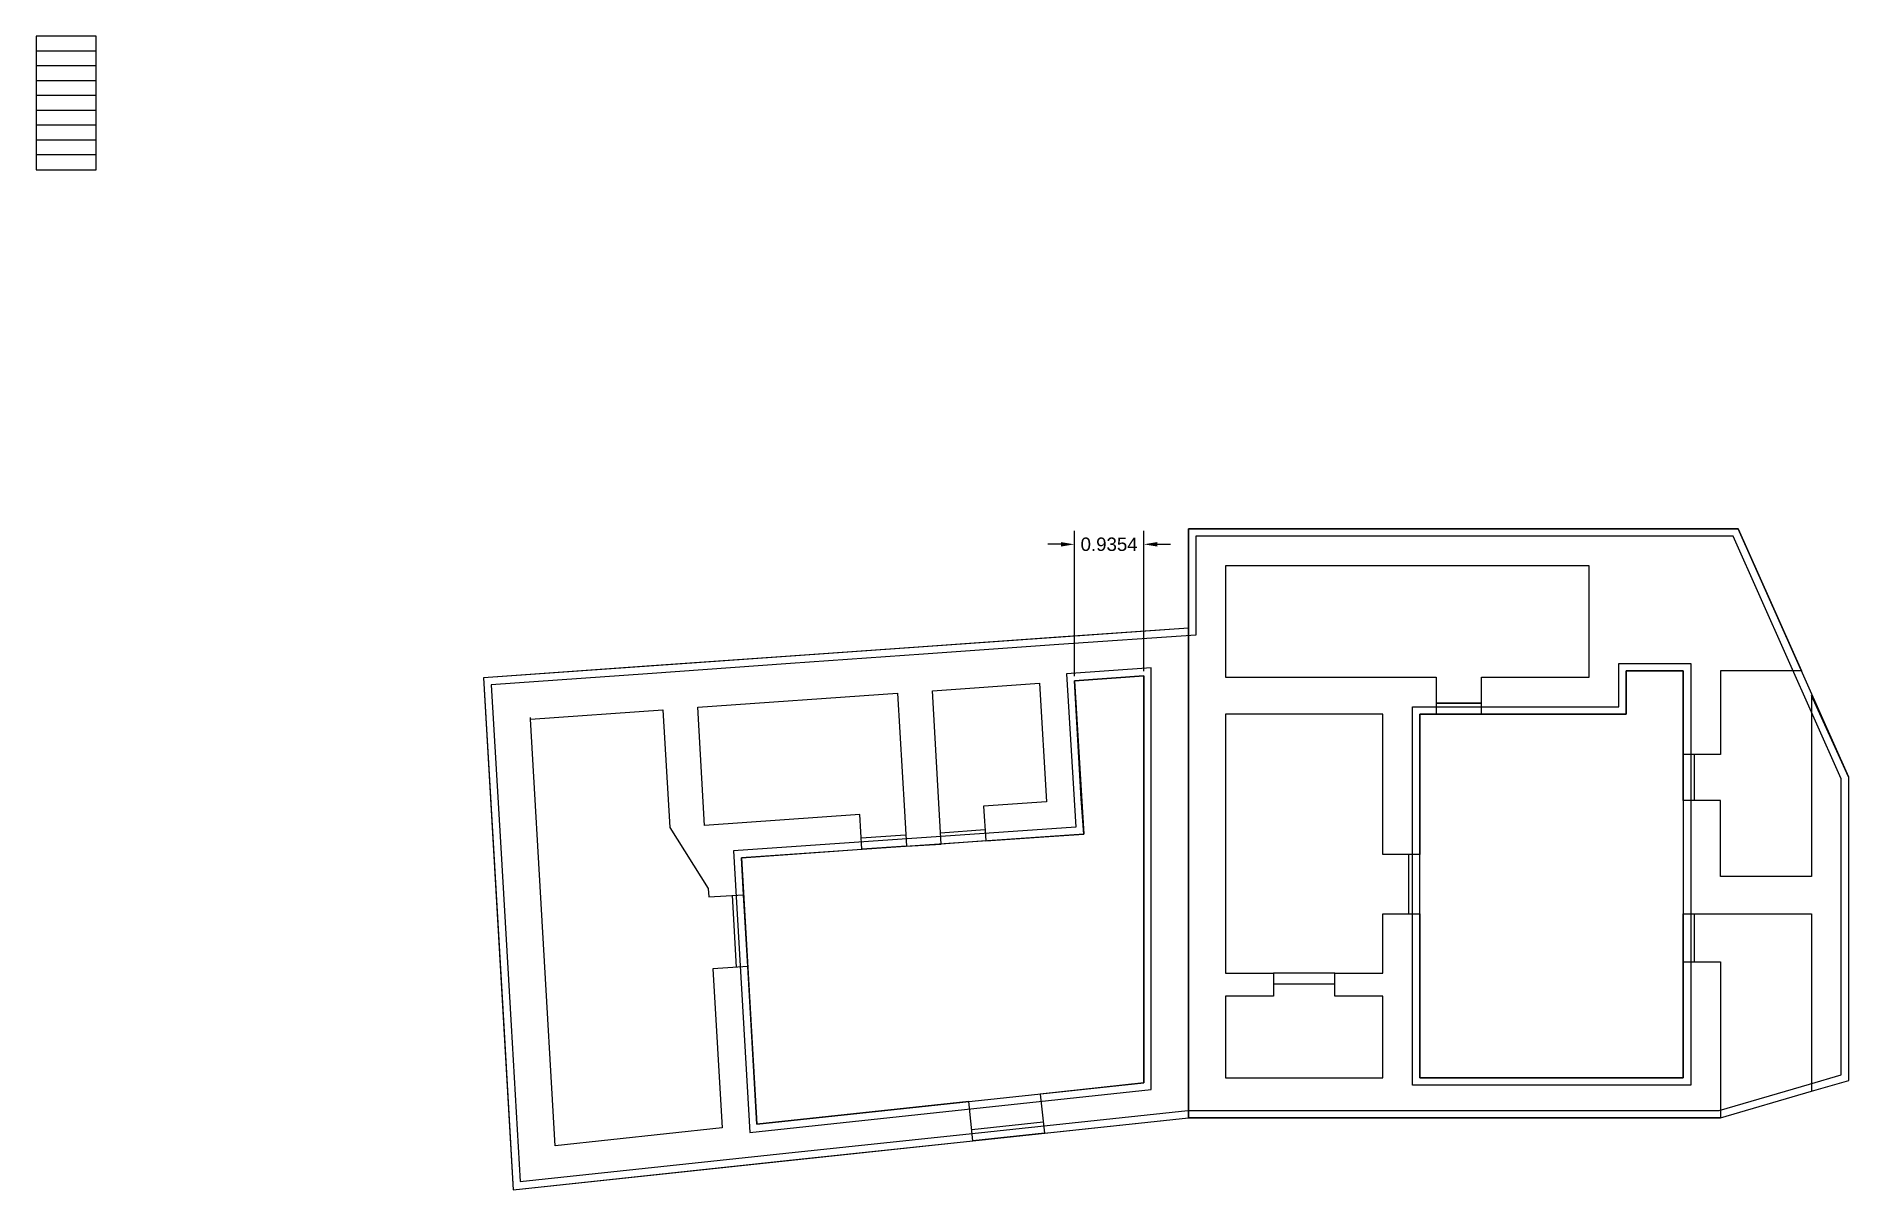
# Model space of a CAD drawing. Header units: metres. Extents: x 22.2 to 46.7, y 6.9 to 22.5.
import ezdxf

# ---------------------------------------------------------------- set-up
doc = ezdxf.new("R2010")
doc.units = ezdxf.units.M
doc.header["$MEASUREMENT"] = 0
for name, color, linetype in [('Chao', 85, 'Continuous'), ('Escadas', 42, 'Continuous'), ('Portas', 22, 'Continuous')]:
    doc.layers.add(name, color=color, linetype=linetype)
doc.layers.add('Paredes', color=7, linetype='Continuous', true_color=0xec8a55, plot=False)
doc.styles.get("Standard").update_dxf_attribs({"font": 'arial.ttf'})
doc.dimstyles.get("Standard").update_dxf_attribs({"dimtxt": 0.18, "dimasz": 0.18, "dimexe": 0.18, "dimexo": 0.0625, "dimgap": 0.09, "dimtad": 0, "dimtih": 1, "dimtoh": 1, "dimdec": 4, "dimzin": 0, "dimdsep": 46, "dimtxsty": 'Standard', "dimcen": 0.09, "dimadec": 0, "dimazin": 0, "dimtfac": 1, "dimtdec": 4, "dimtofl": 0, "dimtmove": 0, "dimatfit": 3, "dimfxl": 1, "dimtolj": 1, "dimtzin": 0, "dimarcsym": 0})

# ---------------------------------------------------------------- blocks, each defined once
blk = doc.blocks.new('*D8')
at = {"layer": 'Chao', "color": 0, "lineweight": -2, "transparency": 16777216}
for p, q in [((36.049, 15.644), (35.869, 15.644)), ((36.229, 13.868), (36.229, 15.824)), ((37.164, 13.934), (37.164, 15.824)), ((37.344, 15.644), (37.524, 15.644))]:
    blk.add_line(p, q, dxfattribs=at)
at = {"layer": 'Chao', "color": 0, "transparency": 16777216}
for points in [[(36.049, 15.674), (36.049, 15.614), (36.229, 15.644)], [(37.344, 15.674), (37.344, 15.614), (37.164, 15.644)]]:
    blk.add_solid(points, dxfattribs=at)
at = {"layer": 'Defpoints', "color": 0, "transparency": 16777216}
for p in [(37.164, 15.644), (36.229, 13.805), (37.164, 13.871, 0.05)]:
    blk.add_point(p, dxfattribs=at)
at = {"layer": 'Chao', "color": 0, "transparency": 16777216, "insert": (36.696, 15.644), "char_height": 0.18, "attachment_point": 5}
blk.add_mtext('\\A1;0.9354', dxfattribs=at)

msp = doc.modelspace()

# ---------------------------------------------------------------- linework, layer by layer
at = {"layer": 'Chao', "extrusion": (0.998324, 0.057874, 0), "elevation": 29.61799}
msp.add_lwpolyline([(11.59357, 0), (11.61595, 0)], dxfattribs=at)
at = {"layer": 'Escadas'}
for points in [[(22.23665, 22.49187), (22.23665, 20.69187), (23.04635, 20.69187), (23.04635, 22.49187), (22.23667, 22.49187)], [(23.04635, 22.29187), (22.23667, 22.29187)], [(23.04635, 22.09187), (22.23667, 22.09187)], [(23.04635, 21.89187), (22.23667, 21.89187)], [(23.04635, 21.69187), (22.23667, 21.69187)], [(23.04635, 21.49187), (22.23667, 21.49187)], [(23.04635, 21.29187), (22.23667, 21.29187)], [(23.04635, 21.09187), (22.23667, 21.09187)], [(23.04635, 20.89187), (22.23667, 20.89187)]]:
    msp.add_lwpolyline(points, dxfattribs=at)
at = {"layer": 'Paredes'}
msp.add_line((37.7641, 14.51507), (37.7641, 7.91507), dxfattribs=at)
for points in [[(44.4341, 10.01507), (44.9341, 10.01507), (44.9341, 7.91507), (37.7641, 7.91507), (37.7641, 15.85507), (45.1718, 15.85507), (46.0251, 13.93947), (44.9341, 13.93947), (44.9341, 13.35507), (44.9341, 12.80947), (44.4341, 12.80947), (44.4341, 13.35507), (44.4341, 13.93947), (43.6641, 13.93947), (43.6641, 13.35507), (41.7141, 13.35507), (41.7141, 13.85507), (43.1641, 13.85507), (43.1641, 15.35507), (38.2641, 15.35507), (38.2641, 13.85507), (41.1041, 13.85507), (41.1041, 13.35507), (40.8841, 13.35507), (40.8841, 11.46507), (40.3841, 11.46507), (40.3841, 13.35507), (38.2641, 13.35507), (38.2641, 9.86507), (38.9091, 9.86507), (38.9091, 9.55507), (38.2641, 9.55507), (38.2641, 8.45507), (40.3841, 8.45507), (40.3841, 9.55507), (39.7391, 9.55507), (39.7391, 9.86507), (40.3841, 9.86507), (40.3841, 10.66507), (40.8841, 10.66507), (40.8841, 9.86507), (40.8841, 8.45507), (44.4341, 8.45507), (44.4341, 10.01507), (44.6841, 10.01507)], [(46.66176, 12.51022), (46.16366, 13.60658), (46.16366, 11.16507), (44.9341, 11.16507), (44.9341, 12.18947), (44.4341, 12.18947), (44.4341, 10.66507), (44.9341, 10.66507), (46.16366, 10.66507), (46.16366, 8.27328), (46.6641, 8.41677), (46.6641, 12.50507)]]:
    msp.add_lwpolyline(points, dxfattribs=at)
msp.add_lwpolyline([(30.68274, 13.41416), (30.77466, 11.82845), (31.29314, 11.00581), (31.29967, 10.89315), (31.76875, 10.92034), (31.73981, 11.41946), (33.36518, 11.53409), (33.33798, 12.00331), (31.24387, 11.85565), (31.15161, 13.44723), (33.84471, 13.63716), (33.93697, 12.04559), (33.96417, 11.57638), (34.43339, 11.60358), (34.40619, 12.07279), (34.31358, 13.67023), (35.75987, 13.77223), (35.85248, 12.17479), (35.00518, 12.11505), (35.03238, 11.64581), (35.88555, 11.70596), (36.35442, 11.73902), (36.32094, 12.21372), (36.22867, 13.8053), (37.1641, 13.87127), (37.1641, 8.38412), (35.76792, 8.2353), (35.82409, 7.70828), (37.7641, 7.91507), (37.7641, 14.51507), (28.2641, 13.84507), (28.6641, 6.94507), (34.85956, 7.60547), (34.80338, 8.13248), (31.94946, 7.82827), (31.82502, 9.95197), (31.35581, 9.92477), (31.48024, 7.77826), (29.23071, 7.53847), (28.89738, 13.28825)], close=True, dxfattribs=at)
at = {"layer": 'Portas', "extrusion": (1, -1.21585e-14, 0)}
for p, q in [((43.6641, 13.93947, 3.25), (43.6641, 13.93948, 4)), ((44.4341, 13.93947, 3.25), (43.6641, 13.93947, 3.25)), ((44.4341, 13.93948, 4), (44.4341, 13.93947, 3.25))]:
    msp.add_line(p, q, dxfattribs=at)
at = {"layer": 'Portas'}
for p, q in [((44.4341, 12.18947), (44.4341, 12.80948)), ((44.5841, 12.18948), (44.5841, 12.80948)), ((33.95361, 11.726), (33.35462, 11.68372)), ((35.02183, 11.79543), (34.42284, 11.7532)), ((33.96417, 11.57638), (33.36518, 11.53409)), ((35.03238, 11.64581), (34.43339, 11.60358)), ((40.7341, 10.66507), (40.7341, 11.46507)), ((40.8841, 10.66507), (40.8841, 11.46507)), ((31.67514, 9.94328), (31.61901, 10.91166)), ((31.82489, 9.95197), (31.76875, 10.92034)), ((44.4341, 10.01507), (44.4341, 10.66507)), ((44.5841, 10.01507), (44.5841, 10.66507)), ((39.7391, 9.86507), (38.9091, 9.86507)), ((39.7391, 9.71507), (38.9091, 9.71507)), ((35.8082, 7.85744), (34.84366, 7.75463)), ((35.82409, 7.70828), (34.85956, 7.60547))]:
    msp.add_line(p, q, dxfattribs=at)
at = {"layer": 'Portas', "elevation": 3.25}
for points in [[(28.6641, 6.94507), (32.34868, 7.33782), (34.85956, 7.60546), (37.7641, 7.91507), (41.12066, 7.91507), (44.9341, 7.91507), (46.16366, 8.27327), (46.6641, 8.41677), (46.6641, 12.50507), (45.1718, 15.85507), (37.7641, 15.85507), (37.7641, 14.51507), (36.0121, 14.3915), (34.18543, 14.26268), (32.39635, 14.1365), (30.46697, 14.00043), (28.2641, 13.84507), (28.39736, 11.54625), (28.53622, 9.151)], [(28.75786, 7.05563), (32.33808, 7.43726), (34.84896, 7.7049), (37.75878, 8.01507), (41.12066, 8.01507), (44.91983, 8.01507), (46.1359, 8.36934), (46.5641, 8.49212), (46.5641, 12.4838), (45.10687, 15.75507), (37.8641, 15.75507), (37.8641, 14.42187), (36.01913, 14.29175), (34.19247, 14.16292), (32.40339, 14.03675), (30.474, 13.90067), (28.36965, 13.75226), (28.49719, 11.55204), (28.63605, 9.15678)], [(36.12284, 13.89808), (36.24858, 11.83193), (31.63422, 11.51239), (31.85574, 7.71772), (37.2641, 8.29421), (37.2641, 13.97857)], [(40.7841, 8.35507), (40.7841, 13.45507), (43.5641, 13.45507), (43.5641, 14.03947), (44.5341, 14.03947), (44.5341, 8.35507)], [(36.22867, 13.8053), (36.35442, 11.73902), (31.73981, 11.41946), (31.94946, 7.82827), (37.1641, 8.38412), (37.1641, 13.87127)]]:
    msp.add_lwpolyline(points, close=True, dxfattribs=at)
msp.add_lwpolyline([(40.8841, 8.45507), (40.8841, 13.35507), (43.6641, 13.35507), (43.6641, 13.93947), (44.4341, 13.93947), (44.4341, 8.45507), (40.8841, 8.45507)], dxfattribs=at)
at = {"layer": 'Portas'}
for points in [[(41.7141, 13.50507), (41.1041, 13.50507)], [(41.7141, 13.35507), (41.1041, 13.35507)]]:
    msp.add_lwpolyline(points, close=True, dxfattribs=at)

# ---------------------------------------------------------------- dimensions: what is measured, and where the dimension line sits
at = {"layer": 'Chao'}
dim = msp.add_linear_dim(base=(37.1641, 15.64359), p1=(36.22867, 13.8053), p2=(37.1641, 13.87127, 0.05), dimstyle='Standard', dxfattribs=at)
dim.commit()
dim.dimension.update_dxf_attribs({"geometry": '*D8', "text_midpoint": (36.69639, 15.64359)})

doc.saveas('drawing.dxf')
